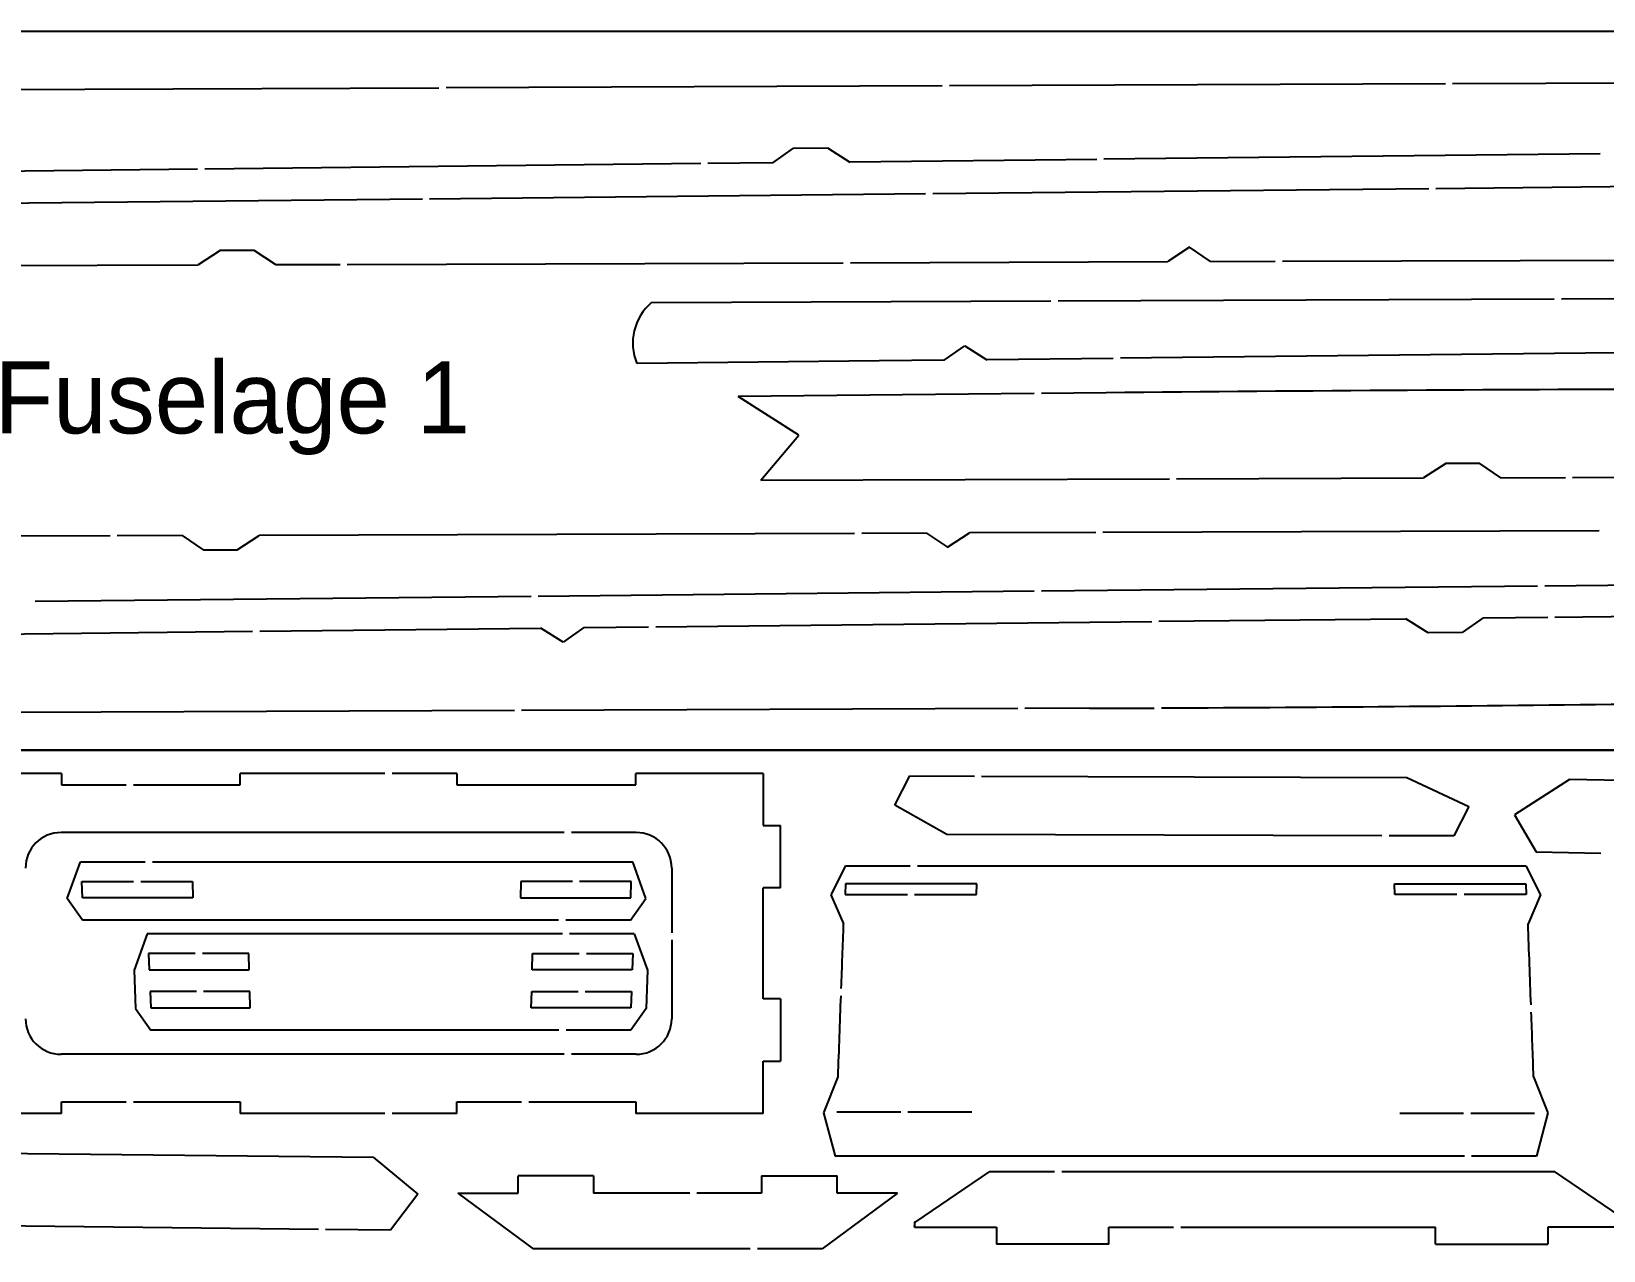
# Model space of a CAD drawing. Extents: x -513 to 387, y 75 to 375.
# Drawn here: x -82.9 to 135.7, y 205.7 to 375.3 of the extents above; entities that cross this region are included whole.
import ezdxf

# ---------------------------------------------------------------- set-up
doc = ezdxf.new("R2010")
doc.units = 0
doc.layers.get('0').update_dxf_attribs({"linetype": 'CONTINUOUS'})
doc.layers.add('CADRE', color=1, linetype='CONTINUOUS')

msp = doc.modelspace()

# ---------------------------------------------------------------- linework, layer by layer
for p, q in [((-95.24, 367.16), (-26.24, 367.44)), ((-25.24, 367.45), (43.76, 367.73)), ((44.76, 367.73), (113.76, 368.01)), ((114.76, 368.01), (183.76, 368.29)), ((20.18, 356.98), (23.09, 359.01)), ((23.09, 359.01), (27.82, 359.06)), ((27.82, 359.06), (30.91, 357.09)), ((10.18, 356.87), (-58.81, 356.12)), ((20.18, 356.98), (11.18, 356.88)), ((65.26, 357.47), (30.91, 357.09)), ((135.26, 358.23), (66.26, 357.48)), ((-59.81, 356.1), (-98.93, 355.68)), ((41.44, 352.66), (-27.55, 351.95)), ((111.44, 353.37), (42.44, 352.67)), ((181.44, 354.09), (112.44, 353.38)), ((-28.55, 351.94), (-97.55, 351.23)), ((-56.67, 344.79), (-59.73, 342.78)), ((-51.94, 344.81), (-56.67, 344.79)), ((-49, 342.82), (-51.94, 344.81)), ((78.16, 345.24), (75.12, 343.24)), ((81.08, 343.26), (78.16, 345.24)), ((91.08, 343.3), (160.08, 343.53)), ((-142.55, 342.5), (-59.73, 342.78)), ((-49, 342.82), (-40, 342.85)), ((-39, 342.85), (30, 343.09)), ((31, 343.09), (75.12, 343.24)), ((81.08, 343.26), (90.08, 343.29)), ((3.33, 337.56), (58.89, 337.78)), ((59.89, 337.79), (128.88, 338.07)), ((129.88, 338.07), (189.07, 338.31)), ((44.01, 329.52), (46.9, 331.54)), ((46.9, 331.54), (49.97, 329.59)), ((137.55, 330.54), (68.55, 329.79)), ((35.01, 329.42), (1.31, 329.06)), ((44.01, 329.52), (35.01, 329.42)), ((67.55, 329.78), (49.97, 329.59)), ((56.55, 324.88), (15.39, 324.46)), ((66.55, 324.98), (57.55, 324.89)), ((113.79, 315.15), (110.72, 313.14)), ((118.52, 315.17), (113.79, 315.15)), ((121.46, 313.18), (118.52, 315.17)), ((18.51, 312.83), (75.37, 313.02)), ((76.37, 313.03), (110.72, 313.14)), ((121.46, 313.18), (130.45, 313.21)), ((131.45, 313.21), (200.45, 313.45)), ((-71.98, 305.09), (-140.98, 304.85)), ((-61.98, 305.12), (-70.98, 305.09)), ((-61.98, 305.12), (-59.04, 303.13)), ((-54.31, 303.15), (-51.24, 305.16)), ((31.57, 305.44), (-51.24, 305.16)), ((41.57, 305.47), (32.57, 305.44)), ((41.57, 305.47), (44.49, 303.5)), ((44.49, 303.5), (47.54, 305.49)), ((65.12, 305.55), (47.54, 305.49)), ((135.12, 305.79), (66.12, 305.56)), ((-59.04, 303.13), (-54.31, 303.15)), ((-12.43, 296.72), (56.57, 297.42)), ((57.57, 297.43), (126.56, 298.14)), ((127.56, 298.15), (186.75, 298.76)), ((-82.42, 296), (-13.43, 296.71)), ((3.91, 292.44), (72.91, 293.19)), ((73.91, 293.2), (108.26, 293.57)), ((111.35, 291.61), (108.26, 293.57)), ((118.99, 293.69), (116.08, 291.66)), ((118.99, 293.69), (127.99, 293.79)), ((128.99, 293.8), (197.98, 294.55)), ((-121.16, 291.07), (-52.16, 291.83)), ((-51.16, 291.84), (-12.05, 292.26)), ((-8.98, 290.31), (-12.05, 292.26)), ((-6.09, 292.33), (-8.98, 290.31)), ((-6.09, 292.33), (2.91, 292.42)), ((116.08, 291.66), (111.35, 291.61)), ((-15.74, 280.78), (-84.74, 280.5)), ((54.26, 281.06), (-14.74, 280.78)), ((64.26, 281.1), (55.26, 281.06)), ((-78.75, 272.04), (-96.49, 272.04)), ((-78.75, 272.04), (-78.75, 270.46)), ((-53.87, 270.46), (-53.87, 272.04)), ((-33.75, 272.04), (-53.87, 272.04)), ((-23.75, 272.04), (-32.75, 272.04)), ((-23.75, 272.04), (-23.75, 270.46)), ((1.13, 270.46), (1.13, 272.04)), ((18.87, 272.04), (1.13, 272.04)), ((18.87, 272.04), (18.87, 264.79)), ((37.15, 267.62), (39.24, 271.7)), ((39.24, 271.7), (48.24, 271.67)), ((49.24, 271.67), (108.39, 271.49)), ((108.39, 271.49), (117.03, 267.43)), ((131.03, 271.18), (123.36, 266.29)), ((177.82, 270.26), (131.03, 271.18)), ((-78.75, 270.46), (-69.75, 270.46)), ((-68.75, 270.46), (-53.87, 270.46)), ((-23.75, 270.46), (1.13, 270.46)), ((44.38, 263.56), (37.15, 267.62)), ((117.03, 267.43), (114.93, 263.35)), ((18.87, 264.79), (21.25, 264.79)), ((21.25, 256.11), (21.25, 264.79)), ((123.36, 266.29), (126.38, 261.15)), ((-8.81, 263.82), (-78.81, 263.82)), ((1.19, 263.82), (-7.81, 263.82)), ((104.93, 263.38), (44.38, 263.56)), ((114.93, 263.35), (105.93, 263.38)), ((126.38, 261.15), (135.38, 260.97)), ((-77.94, 254.66), (-76.1, 259.73)), ((-76.1, 259.73), (-67.1, 259.73)), ((-66.1, 259.73), (0.71, 259.73)), ((2.55, 254.66), (0.71, 259.73)), ((6.13, 258.88), (6.13, 249.88)), ((30.32, 259.19), (28.29, 255.13)), ((30.32, 259.19), (39.32, 259.19)), ((40.32, 259.19), (124.93, 259.19)), ((124.93, 259.19), (126.96, 255.13)), ((-75.82, 254.73), (-75.9, 256.99)), ((-75.9, 256.99), (-68.71, 256.99)), ((-67.71, 256.99), (-60.52, 256.99)), ((-60.52, 256.99), (-60.47, 254.73)), ((-14.87, 256.99), (-14.92, 254.73)), ((-7.68, 256.99), (-14.87, 256.99)), ((0.51, 256.99), (-6.68, 256.99)), ((0.43, 254.73), (0.51, 256.99)), ((21.25, 256.11), (18.87, 256.11)), ((18.87, 240.68), (18.87, 256.11)), ((30.33, 256.66), (30.28, 255.19)), ((48.59, 256.66), (30.33, 256.66)), ((48.55, 255.19), (48.59, 256.66)), ((106.7, 255.19), (106.67, 256.66)), ((106.67, 256.66), (124.92, 256.66)), ((124.92, 256.66), (124.98, 255.19)), ((-75.8, 251.61), (-77.94, 254.66)), ((-60.47, 254.73), (-75.82, 254.73)), ((-14.92, 254.73), (0.43, 254.73)), ((0.41, 251.61), (2.55, 254.66)), ((28.29, 255.13), (30.01, 251.12)), ((30.28, 255.19), (38.91, 255.19)), ((39.91, 255.19), (48.55, 255.19)), ((115.34, 255.19), (106.7, 255.19)), ((124.98, 255.19), (116.34, 255.19)), ((126.96, 255.13), (125.24, 251.12)), ((-9.59, 251.61), (-75.8, 251.61)), ((0.41, 251.61), (-8.59, 251.61)), ((-66.82, 249.73), (-68.65, 244.68)), ((-9.07, 249.73), (-66.82, 249.73)), ((0.93, 249.73), (-8.07, 249.73)), ((0.93, 249.73), (2.77, 244.68)), ((6.13, 248.88), (6.13, 237.91)), ((-60.14, 246.99), (-66.62, 246.99)), ((-66.62, 246.99), (-66.53, 244.73)), ((-52.67, 246.99), (-59.14, 246.99)), ((-52.62, 244.73), (-52.67, 246.99)), ((-13.26, 244.73), (-13.21, 246.99)), ((-13.21, 246.99), (-6.74, 246.99)), ((-5.74, 246.99), (0.74, 246.99)), ((0.74, 246.99), (0.65, 244.73)), ((-68.65, 244.68), (-68.46, 239.36)), ((-66.53, 244.73), (-52.62, 244.73)), ((0.65, 244.73), (-13.26, 244.73)), ((2.77, 244.68), (2.58, 239.36)), ((-59.98, 241.7), (-66.42, 241.7)), ((-66.42, 241.7), (-66.34, 239.44)), ((-52.54, 241.7), (-58.98, 241.7)), ((-52.48, 239.44), (-52.54, 241.7)), ((-13.4, 239.44), (-13.34, 241.7)), ((-13.34, 241.7), (-6.9, 241.7)), ((-5.9, 241.7), (0.54, 241.7)), ((0.54, 241.7), (0.46, 239.44)), ((21.25, 240.68), (18.87, 240.68)), ((21.25, 240.68), (21.25, 232.01)), ((-68.46, 239.36), (-66.32, 236.32)), ((-66.34, 239.44), (-52.48, 239.44)), ((0.46, 239.44), (-13.4, 239.44)), ((2.58, 239.36), (0.44, 236.32)), ((-9.56, 236.32), (-66.32, 236.32)), ((0.44, 236.32), (-8.56, 236.32)), ((-8.81, 232.97), (-78.81, 232.97)), ((1.19, 232.97), (-7.81, 232.97)), ((18.87, 232.01), (21.25, 232.01)), ((18.87, 224.75), (18.87, 232.01)), ((29.24, 229.85), (27.23, 224.84)), ((126.02, 229.85), (128.02, 224.84)), ((-78.75, 224.75), (-78.75, 226.34)), ((-78.75, 226.34), (-69.75, 226.34)), ((-68.75, 226.34), (-53.87, 226.34)), ((-53.87, 226.34), (-53.87, 224.75)), ((-23.75, 224.75), (-23.75, 226.34)), ((-23.75, 226.34), (-14.75, 226.34)), ((-13.75, 226.34), (1.13, 226.34)), ((1.13, 226.34), (1.13, 224.75)), ((-78.75, 224.75), (-96.49, 224.75)), ((-33.75, 224.75), (-53.87, 224.75)), ((-23.75, 224.75), (-32.75, 224.75)), ((18.87, 224.75), (1.13, 224.75)), ((27.23, 224.84), (28.85, 218.78)), ((37.99, 224.9), (29.12, 224.9)), ((47.86, 224.9), (38.99, 224.9)), ((107.4, 224.78), (116.27, 224.78)), ((117.27, 224.78), (126.14, 224.78)), ((128.02, 224.84), (126.4, 218.78)), ((-96.14, 219.31), (-35.38, 218.64)), ((116.4, 218.78), (28.85, 218.78)), ((126.4, 218.78), (117.4, 218.78)), ((-35.38, 218.64), (-29.16, 213.52)), ((40.08, 209.67), (50.38, 216.67)), ((50.38, 216.67), (59.38, 216.67)), ((60.38, 216.67), (128.92, 216.67)), ((139.22, 209.67), (128.92, 216.67)), ((-15.24, 213.66), (-15.24, 216.04)), ((-4.73, 216.04), (-15.24, 216.04)), ((-4.73, 216.04), (-4.73, 213.66)), ((18.64, 216.04), (18.64, 213.66)), ((18.64, 216.04), (29.15, 216.04)), ((29.15, 213.66), (29.15, 216.04)), ((-29.16, 213.52), (-33, 208.49)), ((-23.62, 213.66), (-13.15, 205.92)), ((-23.62, 213.66), (-15.24, 213.66)), ((8.64, 213.66), (-4.73, 213.66)), ((18.64, 213.66), (9.64, 213.66)), ((37.52, 213.66), (27.06, 205.92)), ((37.52, 213.66), (29.15, 213.66)), ((-43, 208.6), (-112, 209.37)), ((-33, 208.49), (-42, 208.59)), ((39.92, 208.93), (51.32, 208.93)), ((39.94, 209.67), (40.08, 209.67)), ((51.32, 208.93), (51.32, 206.55)), ((66.94, 206.55), (66.94, 208.93)), ((66.94, 208.93), (75.94, 208.93)), ((76.94, 208.93), (112.36, 208.93)), ((112.36, 206.55), (112.36, 208.93)), ((127.98, 208.93), (127.98, 206.55)), ((139.38, 208.93), (127.98, 208.93)), ((17.06, 205.92), (-13.15, 205.92)), ((27.06, 205.92), (18.06, 205.92)), ((66.94, 206.55), (51.32, 206.55)), ((112.36, 206.55), (127.98, 206.55))]:
    msp.add_line(p, q)
at = {"linetype": 'CONTINUOUS'}
for p, q in [((23.81, 319.12), (15.39, 324.46)), ((18.51, 312.83), (23.81, 319.12))]:
    msp.add_line(p, q, dxfattribs=at)
msp.add_polyline3d([(39.92, 208.93, 0), (39.92, 208.94, 0), (39.92, 208.94, 0), (39.92, 208.94, 0), (39.92, 208.94, 0), (39.92, 208.94, 0), (39.92, 208.95, 0), (39.92, 208.95, 0), (39.92, 208.95, 0), (39.92, 208.95, 0), (39.92, 208.96, 0), (39.92, 208.96, 0), (39.92, 208.96, 0), (39.92, 208.96, 0), (39.92, 208.97, 0), (39.92, 208.97, 0), (39.92, 208.97, 0), (39.92, 208.97, 0), (39.92, 208.97, 0), (39.92, 208.98, 0), (39.92, 208.98, 0), (39.92, 208.98, 0), (39.92, 208.98, 0), (39.92, 208.99, 0), (39.92, 208.99, 0), (39.92, 208.99, 0), (39.92, 208.99, 0), (39.92, 209, 0), (39.92, 209, 0), (39.92, 209, 0), (39.92, 209, 0), (39.92, 209, 0), (39.92, 209.01, 0), (39.92, 209.01, 0), (39.92, 209.01, 0), (39.92, 209.01, 0), (39.92, 209.02, 0), (39.92, 209.02, 0), (39.92, 209.02, 0), (39.92, 209.02, 0), (39.92, 209.03, 0), (39.92, 209.03, 0), (39.92, 209.03, 0), (39.92, 209.03, 0), (39.92, 209.03, 0), (39.92, 209.04, 0), (39.92, 209.04, 0), (39.92, 209.04, 0), (39.92, 209.04, 0), (39.92, 209.05, 0), (39.92, 209.05, 0), (39.92, 209.05, 0), (39.92, 209.05, 0), (39.92, 209.06, 0), (39.92, 209.06, 0), (39.92, 209.06, 0), (39.92, 209.06, 0), (39.92, 209.06, 0), (39.92, 209.07, 0), (39.92, 209.07, 0), (39.92, 209.07, 0), (39.92, 209.07, 0), (39.92, 209.08, 0), (39.92, 209.08, 0), (39.92, 209.08, 0), (39.92, 209.08, 0), (39.92, 209.09, 0), (39.92, 209.09, 0), (39.92, 209.09, 0), (39.92, 209.09, 0), (39.92, 209.09, 0), (39.92, 209.1, 0), (39.92, 209.1, 0), (39.92, 209.1, 0), (39.93, 209.1, 0), (39.93, 209.11, 0), (39.93, 209.11, 0), (39.93, 209.11, 0), (39.93, 209.11, 0), (39.93, 209.12, 0), (39.93, 209.12, 0), (39.93, 209.12, 0), (39.93, 209.12, 0), (39.93, 209.12, 0), (39.93, 209.13, 0), (39.93, 209.13, 0), (39.93, 209.13, 0), (39.93, 209.13, 0), (39.93, 209.14, 0), (39.93, 209.14, 0), (39.93, 209.14, 0), (39.93, 209.14, 0), (39.93, 209.15, 0), (39.93, 209.15, 0), (39.93, 209.15, 0), (39.93, 209.15, 0), (39.93, 209.16, 0), (39.93, 209.16, 0), (39.93, 209.16, 0), (39.93, 209.16, 0), (39.93, 209.16, 0), (39.93, 209.17, 0), (39.93, 209.17, 0), (39.93, 209.17, 0), (39.93, 209.17, 0), (39.93, 209.18, 0), (39.93, 209.18, 0), (39.93, 209.18, 0), (39.93, 209.18, 0), (39.93, 209.19, 0), (39.93, 209.19, 0), (39.93, 209.19, 0), (39.93, 209.19, 0), (39.93, 209.19, 0), (39.93, 209.2, 0), (39.93, 209.2, 0), (39.93, 209.2, 0), (39.93, 209.2, 0), (39.93, 209.21, 0), (39.93, 209.21, 0), (39.93, 209.21, 0), (39.93, 209.21, 0), (39.93, 209.22, 0), (39.93, 209.22, 0), (39.93, 209.22, 0), (39.93, 209.22, 0), (39.93, 209.22, 0), (39.93, 209.23, 0), (39.93, 209.23, 0), (39.93, 209.23, 0), (39.93, 209.23, 0), (39.93, 209.24, 0), (39.93, 209.24, 0), (39.93, 209.24, 0), (39.93, 209.24, 0), (39.93, 209.25, 0), (39.93, 209.25, 0), (39.93, 209.25, 0), (39.93, 209.25, 0), (39.93, 209.25, 0), (39.93, 209.26, 0), (39.93, 209.26, 0), (39.93, 209.26, 0), (39.93, 209.26, 0), (39.93, 209.27, 0), (39.93, 209.27, 0), (39.93, 209.27, 0), (39.93, 209.27, 0), (39.93, 209.28, 0), (39.93, 209.28, 0), (39.93, 209.28, 0), (39.93, 209.28, 0), (39.93, 209.28, 0), (39.93, 209.29, 0), (39.93, 209.29, 0), (39.93, 209.29, 0), (39.93, 209.29, 0), (39.93, 209.3, 0), (39.93, 209.3, 0), (39.93, 209.3, 0), (39.93, 209.3, 0), (39.93, 209.31, 0), (39.93, 209.31, 0), (39.93, 209.31, 0), (39.93, 209.31, 0), (39.93, 209.31, 0), (39.93, 209.32, 0), (39.93, 209.32, 0), (39.93, 209.32, 0), (39.93, 209.32, 0), (39.93, 209.33, 0), (39.93, 209.33, 0), (39.93, 209.33, 0), (39.93, 209.33, 0), (39.93, 209.34, 0), (39.93, 209.34, 0), (39.93, 209.34, 0), (39.93, 209.34, 0), (39.93, 209.34, 0), (39.93, 209.35, 0), (39.93, 209.35, 0), (39.93, 209.35, 0), (39.93, 209.35, 0), (39.93, 209.36, 0), (39.93, 209.36, 0), (39.93, 209.36, 0), (39.93, 209.36, 0), (39.93, 209.37, 0), (39.93, 209.37, 0), (39.93, 209.37, 0), (39.93, 209.37, 0), (39.93, 209.38, 0), (39.93, 209.38, 0), (39.93, 209.38, 0), (39.93, 209.38, 0), (39.93, 209.38, 0), (39.93, 209.39, 0), (39.93, 209.39, 0), (39.93, 209.39, 0), (39.93, 209.39, 0), (39.93, 209.4, 0), (39.93, 209.4, 0), (39.93, 209.4, 0), (39.93, 209.4, 0), (39.93, 209.41, 0), (39.93, 209.41, 0), (39.93, 209.41, 0), (39.93, 209.41, 0), (39.93, 209.41, 0), (39.93, 209.42, 0), (39.93, 209.42, 0), (39.93, 209.42, 0), (39.93, 209.42, 0), (39.93, 209.43, 0), (39.93, 209.43, 0), (39.93, 209.43, 0), (39.93, 209.43, 0), (39.93, 209.44, 0), (39.93, 209.44, 0), (39.93, 209.44, 0), (39.93, 209.44, 0), (39.93, 209.44, 0), (39.93, 209.45, 0), (39.93, 209.45, 0), (39.93, 209.45, 0), (39.93, 209.45, 0), (39.93, 209.46, 0), (39.93, 209.46, 0), (39.93, 209.46, 0), (39.93, 209.46, 0), (39.93, 209.47, 0), (39.93, 209.47, 0), (39.93, 209.47, 0), (39.93, 209.47, 0), (39.93, 209.47, 0), (39.93, 209.48, 0), (39.93, 209.48, 0), (39.93, 209.48, 0), (39.93, 209.48, 0), (39.93, 209.49, 0), (39.93, 209.49, 0), (39.93, 209.49, 0), (39.93, 209.49, 0), (39.93, 209.5, 0), (39.93, 209.5, 0), (39.93, 209.5, 0), (39.93, 209.5, 0), (39.93, 209.5, 0), (39.93, 209.51, 0), (39.93, 209.51, 0), (39.93, 209.51, 0), (39.93, 209.51, 0), (39.93, 209.52, 0), (39.93, 209.52, 0), (39.93, 209.52, 0), (39.93, 209.52, 0), (39.93, 209.53, 0), (39.93, 209.53, 0), (39.93, 209.53, 0), (39.93, 209.53, 0), (39.93, 209.53, 0), (39.93, 209.54, 0), (39.93, 209.54, 0), (39.93, 209.54, 0), (39.93, 209.54, 0), (39.93, 209.55, 0), (39.93, 209.55, 0), (39.93, 209.55, 0), (39.93, 209.55, 0), (39.93, 209.56, 0), (39.93, 209.56, 0), (39.93, 209.56, 0), (39.93, 209.56, 0), (39.93, 209.56, 0), (39.93, 209.57, 0), (39.93, 209.57, 0), (39.93, 209.57, 0), (39.93, 209.57, 0), (39.93, 209.58, 0), (39.93, 209.58, 0), (39.93, 209.58, 0), (39.93, 209.58, 0), (39.93, 209.59, 0), (39.93, 209.59, 0), (39.93, 209.59, 0), (39.93, 209.59, 0), (39.93, 209.59, 0), (39.93, 209.6, 0), (39.93, 209.6, 0), (39.93, 209.6, 0), (39.93, 209.6, 0), (39.93, 209.61, 0), (39.93, 209.61, 0), (39.93, 209.61, 0), (39.93, 209.61, 0), (39.93, 209.62, 0), (39.93, 209.62, 0), (39.93, 209.62, 0), (39.93, 209.62, 0), (39.93, 209.62, 0), (39.93, 209.63, 0), (39.93, 209.63, 0), (39.93, 209.63, 0), (39.93, 209.63, 0), (39.93, 209.64, 0), (39.93, 209.64, 0), (39.93, 209.64, 0), (39.93, 209.64, 0), (39.93, 209.65, 0), (39.93, 209.65, 0), (39.93, 209.65, 0), (39.93, 209.65, 0), (39.94, 209.66, 0), (39.94, 209.66, 0), (39.94, 209.66, 0), (39.94, 209.66, 0), (39.94, 209.66, 0), (39.94, 209.67, 0), (39.94, 209.67, 0), (39.94, 209.67, 0)])
msp.add_arc((8.09, 331.93), 7.37, 130.2472, 202.9835, dxfattribs=at)
for centre, radius, start, end in [((168.89, -9674.55), 10000.06, 90.105907, 90.586339), ((23.8, 10281.08), 10000.06, 270.231824, 270.28339), ((23.8, 10281.08), 10000.06, 270.289119, 270.684458), ((-78.81, 258.88), 4.94, 90, 180), ((1.19, 258.88), 4.94, 0, 90), ((12800.54, -222.35), 12779.31, 177.876753, 177.917105), ((-12645.29, -222.35), 12779.31, 2.072675, 2.123247), ((12800.54, -222.35), 12779.31, 177.921588, 177.97216), ((-12645.29, -222.35), 12779.31, 2.02784, 2.068191), ((-78.81, 237.91), 4.94, 180, 270), ((1.19, 237.91), 4.94, 270, 0)]:
    msp.add_arc(centre, radius, start, end)
at = {"layer": 'CADRE', "linetype": 'CONTINUOUS'}
for points in [[(-512.82, 275.26), (387.18, 275.26), (387.18, 375.26), (-512.82, 375.26)], [(-512.82, 175.26), (387.18, 175.26), (387.18, 275.26), (-512.82, 275.26)]]:
    msp.add_lwpolyline(points, close=True, dxfattribs=at)

# ---------------------------------------------------------------- texts
at = {"linetype": 'CONTINUOUS'}
msp.add_text('Fuselage 1', height=10, dxfattribs=at).set_placement((-88.07, 319.35))

doc.saveas('drawing.dxf')
